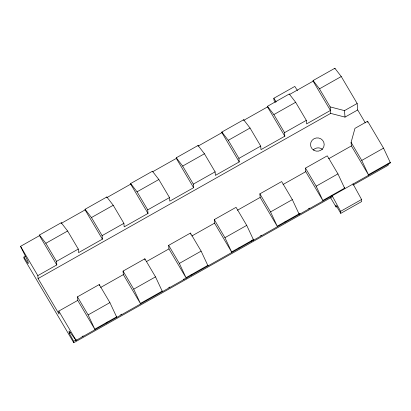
<?xml version="1.0" encoding="UTF-8"?>
<svg xmlns="http://www.w3.org/2000/svg" width="411" height="411" viewBox="0 0 411 411"><rect width="100%" height="100%" fill="white"/><g stroke="black" fill="none" stroke-linecap="round" stroke-linejoin="round"><path stroke-width="0.62" d="M351.092 142.37L361.762 160.439L368.672 175.209L351.379 145.92L351.092 142.37L354.965 128.355L367.634 121.209L383.54 148.145L390.45 162.915L76.086 340.38L69.053 331.014L69.228 333.177L73.661 341.315L73.775 342.743L332.103 196.915L332.001 195.651M365.297 122.858L357.683 109.958L357.159 103.474L341.253 76.533L334.867 68.257L313.09 80.551L313.136 81.162L330.434 110.451L306.601 123.901L306.318 120.351L295.648 102.282L289.262 94.001L267.484 106.295L273.87 114.577L284.54 132.645L284.823 136.195L260.995 149.645L260.713 146.095L250.042 128.026L243.656 119.745L221.878 132.039L228.264 140.321L238.935 158.389L239.217 161.939L215.39 175.394L215.107 171.839L204.437 153.771L198.051 145.489L176.273 157.783L182.659 166.065L193.329 184.133L193.612 187.688L169.784 201.138L169.502 197.588L158.831 179.52L152.445 171.238L130.667 183.532L137.053 191.814L147.724 209.882L148.006 213.432L124.179 226.857L123.896 223.332L113.225 205.264L106.839 196.982L85.062 209.276L91.448 217.558L102.118 235.626L102.401 239.151L78.573 252.626L78.29 249.076L67.62 231.008L61.229 222.726L39.456 235.02L39.502 235.637L56.795 264.92L37.843 275.622L38.079 278.56L59.03 314.03L58.794 311.091L77.746 300.395L77.458 296.845L99.236 284.551L109.907 302.614L116.816 317.384M100.628 287.474L123.346 274.62L123.064 271.096L144.842 258.802L155.512 276.87L162.422 291.64M275.298 102.478L274.009 100.289L273.844 98.26L294.8 86.428L297.487 90.584M25.59 256.125L23.915 257.07L28.225 263.739L28.051 261.576L20.55 246.338L39.502 235.637M85.062 209.276L85.108 209.893L61.28 223.343L61.229 222.726M130.667 183.532L130.713 184.143L106.886 197.599L106.839 196.982M176.273 157.783L176.319 158.399L152.491 171.849L152.445 171.238M221.878 132.039L221.925 132.655L198.097 146.105L198.051 145.489M267.484 106.295L267.53 106.911L243.702 120.361L243.656 119.745M313.136 81.162L289.308 94.617L289.262 94.001M39.456 235.02L45.842 243.302L67.62 231.008M91.448 217.558L113.225 205.264M137.053 191.814L158.831 179.52M182.659 166.065L204.437 153.771M228.264 140.321L250.042 128.026M273.87 114.577L295.648 102.282M313.09 80.551L319.475 88.833L341.253 76.533M56.795 264.92L56.513 261.37L78.29 249.076M102.118 235.626L123.896 223.332M147.724 209.882L169.502 197.588M193.329 184.133L215.107 171.839M238.935 158.389L260.713 146.095M284.54 132.645L306.318 120.351M38.079 278.56L330.665 113.385L345.014 117.109L357.683 109.958M319.475 88.833L330.146 106.896L344.495 110.621L357.159 103.474M168.669 245.352L179.34 263.42L186.25 278.19L168.957 248.902L168.669 245.352L190.447 233.058L201.118 251.126L208.028 265.896M214.275 219.608L224.945 237.676L231.855 252.441L214.563 223.158L214.275 219.608L236.053 207.314L246.723 225.382L253.633 240.147L252.981 239.043M259.88 193.858L270.551 211.927L277.461 226.697L260.168 197.414L259.88 193.858L281.658 181.564L292.329 199.633L299.239 214.403M305.486 168.114L316.157 186.183L323.067 200.953L305.774 171.664L305.486 168.114L327.264 155.82L337.934 173.889L344.844 188.659L344.192 187.555M146.234 261.699L168.957 248.902M191.839 235.981L214.563 223.158M237.445 210.237L260.168 197.414M283.051 184.493L305.774 171.664M328.656 158.749L351.379 145.92M77.746 300.395L95.039 329.679L88.129 314.908L109.907 302.614M123.346 274.62L140.644 303.935L133.734 289.164L155.512 276.87M179.34 263.42L201.118 251.126M224.945 237.676L246.723 225.382M270.551 211.927L292.329 199.633M316.157 186.183L337.934 173.889M361.762 160.439L383.54 148.145M69.228 333.177L70.348 332.545M94.987 329.067L116.765 316.773M140.593 303.318L162.371 291.024M186.198 277.574L207.976 265.28M231.804 251.83L253.582 239.536M277.41 226.081L299.187 213.787M323.015 200.337L344.793 188.043M368.621 174.593L390.399 162.299M73.661 341.315L76.456 339.738M82.051 336.583L83.166 335.951M106.095 323.01L107.769 322.06M120.629 314.8L121.748 314.168M168.715 287.654L169.835 287.022M183.255 279.449L184.375 278.817M190.524 275.344L191.639 274.712M238.611 248.198L239.726 247.566M250.91 241.252L252.03 240.625M260.415 235.888L261.535 235.256M284.458 222.315L286.138 221.37M298.997 214.11L300.117 213.479M308.502 208.742L309.622 208.11M353.059 185.084L388.143 165.279L388.025 163.85M361.572 199.494L361.731 201.524L340.776 213.355L340.611 211.326L361.572 199.494L352.957 183.825M330.536 197.619L336.08 207.01L337.241 206.656M273.844 98.26L276.192 101.892M85.108 209.893L102.401 239.151M340.776 213.355L335.931 205.151L336.08 207.01M267.53 106.911L284.823 136.195M221.925 132.655L239.217 161.939M176.319 158.399L193.612 187.688M130.713 184.143L148.006 213.432M123.064 271.096L133.734 289.164M45.842 243.302L56.513 261.37M77.458 296.845L88.129 314.908M20.55 246.338L37.843 275.622M58.794 311.091L76.086 340.38M73.775 342.743L24.028 258.504L23.915 257.07M331.985 195.487L340.611 211.326M367.634 121.209L367.727 122.386M344.495 110.621L345.014 117.109M334.867 68.257L334.914 68.868M330.146 106.896L330.665 113.385M190.447 233.058L190.545 234.239M144.842 258.802L144.934 259.978M99.236 284.551L99.334 285.732M313.341 149.804A6.833 6.663 -4.6 0 1 322.563 149.393M313.932 150.323A6.833 6.663 -4.6 0 0 324.192 144.533A6.833 6.663 -4.6 0 0 313.953 138.784A6.833 6.663 -4.6 0 0 313.932 150.323"/></g></svg>
